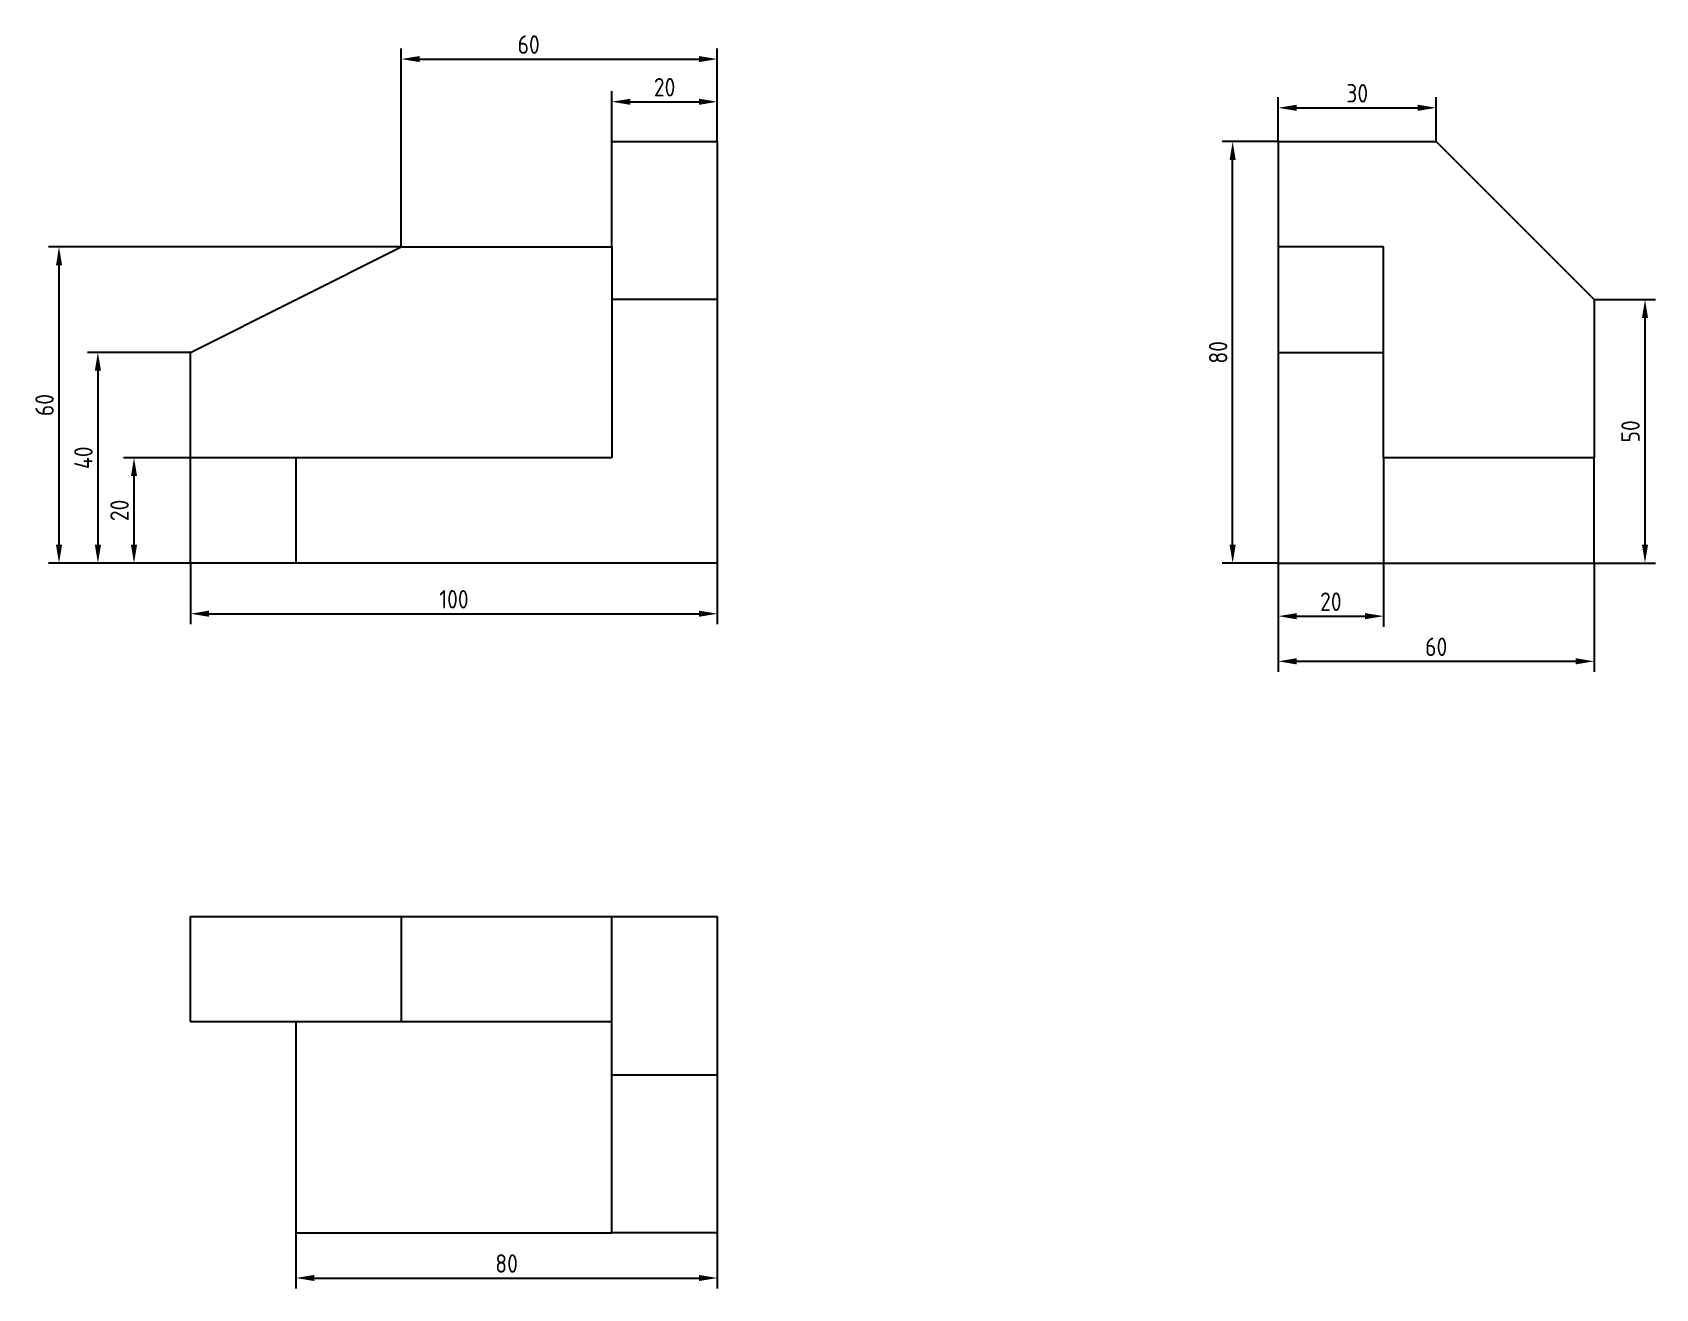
# Model space of a CAD drawing. Header units: millimetres. Extents: x 80 to 388, y 22 to 261.
import ezdxf

# ---------------------------------------------------------------- set-up
doc = ezdxf.new("R2010")
doc.units = ezdxf.units.MM
doc.header["$LTSCALE"] = 0.6
doc.layers.add('粗实线', color=7, linetype='Continuous')
doc.layers.add('细实线', color=5, linetype='Continuous')
doc.styles.add('工程字35', font='gbenor.shx', dxfattribs={"height": 3.5, "bigfont": 'gbcbig.shx'})
doc.dimstyles.new('尺寸35', dxfattribs={"dimtxt": 3.5, "dimasz": 3.5, "dimexe": 2, "dimexo": 0, "dimgap": 1, "dimtad": 1, "dimdec": 0, "dimdsep": 46, "dimtxsty": '工程字35', "dimcen": 3.5, "dimaunit": 1, "dimadec": 0, "dimazin": 0, "dimtfac": 1, "dimtdec": 0, "dimtmove": 0, "dimatfit": 3, "dimfxl": 1, "dimarcsym": 0})

# ---------------------------------------------------------------- blocks, each defined once
blk = doc.blocks.new('*D1')
at = {"layer": 'Defpoints', "color": 0}
for p in [(110, 160), (210, 160), (210, 150.39)]:
    blk.add_point(p, dxfattribs=at)
at = {"layer": '细实线', "color": 0, "lineweight": -2}
for p, q in [((110, 160), (110, 148.39)), ((210, 160), (210, 148.39)), ((113.5, 150.39), (206.5, 150.39))]:
    blk.add_line(p, q, dxfattribs=at)
at = {"layer": '细实线', "color": 0}
for points in [[(113.5, 150.98), (113.5, 149.81), (110, 150.39)], [(206.5, 150.98), (206.5, 149.81), (210, 150.39)]]:
    blk.add_solid(points, dxfattribs=at)
at = {"layer": '细实线', "color": 0, "insert": (160, 153.14), "char_height": 3.5, "attachment_point": 5, "style": '工程字35'}
blk.add_mtext('100', dxfattribs=at)
blk = doc.blocks.new('*D2')
at = {"layer": 'Defpoints', "color": 0}
for p in [(130, 32.91), (210, 32.91), (210, 24.32)]:
    blk.add_point(p, dxfattribs=at)
at = {"layer": '细实线', "color": 0, "lineweight": -2}
for p, q in [((130, 32.91), (130, 22.32)), ((210, 32.91), (210, 22.32)), ((133.5, 24.32), (206.5, 24.32))]:
    blk.add_line(p, q, dxfattribs=at)
at = {"layer": '细实线', "color": 0}
for points in [[(133.5, 24.91), (133.5, 23.74), (130, 24.32)], [(206.5, 24.91), (206.5, 23.74), (210, 24.32)]]:
    blk.add_solid(points, dxfattribs=at)
at = {"layer": '细实线', "color": 0, "insert": (170, 27.07), "char_height": 3.5, "attachment_point": 5, "style": '工程字35'}
blk.add_mtext('80', dxfattribs=at)
blk = doc.blocks.new('*D3')
at = {"layer": 'Defpoints', "color": 0}
for p in [(99.26, 180), (130, 180), (130, 160)]:
    blk.add_point(p, dxfattribs=at)
at = {"layer": '细实线', "color": 0, "lineweight": -2}
for p, q in [((130, 180), (97.26, 180)), ((99.26, 163.5), (99.26, 176.5)), ((130, 160), (97.26, 160))]:
    blk.add_line(p, q, dxfattribs=at)
at = {"layer": '细实线', "color": 0}
for points in [[(98.68, 176.5), (99.84, 176.5), (99.26, 180)], [(98.68, 163.5), (99.84, 163.5), (99.26, 160)]]:
    blk.add_solid(points, dxfattribs=at)
at = {"layer": '细实线', "color": 0, "insert": (96.51, 170), "char_height": 3.5, "attachment_point": 5, "rotation": 90, "style": '工程字35'}
blk.add_mtext('20', dxfattribs=at)
blk = doc.blocks.new('*D4')
at = {"layer": 'Defpoints', "color": 0}
for p in [(110, 200), (92.4, 160), (113.63, 160)]:
    blk.add_point(p, dxfattribs=at)
at = {"layer": '细实线', "color": 0, "lineweight": -2}
for p, q in [((110, 200), (90.4, 200)), ((92.4, 196.5), (92.4, 163.5)), ((113.63, 160), (90.4, 160))]:
    blk.add_line(p, q, dxfattribs=at)
at = {"layer": '细实线', "color": 0}
for points in [[(91.82, 196.5), (92.99, 196.5), (92.4, 200)], [(91.82, 163.5), (92.99, 163.5), (92.4, 160)]]:
    blk.add_solid(points, dxfattribs=at)
at = {"layer": '细实线', "color": 0, "insert": (89.65, 180), "char_height": 3.5, "attachment_point": 5, "rotation": 90, "style": '工程字35'}
blk.add_mtext('40', dxfattribs=at)
blk = doc.blocks.new('*D5')
at = {"layer": 'Defpoints', "color": 0}
for p in [(85.02, 220), (150, 220), (130, 160)]:
    blk.add_point(p, dxfattribs=at)
at = {"layer": '细实线', "color": 0, "lineweight": -2}
for p, q in [((150, 220), (83.02, 220)), ((85.02, 163.5), (85.02, 216.5)), ((130, 160), (83.02, 160))]:
    blk.add_line(p, q, dxfattribs=at)
at = {"layer": '细实线', "color": 0}
for points in [[(84.44, 216.5), (85.61, 216.5), (85.02, 220)], [(84.44, 163.5), (85.61, 163.5), (85.02, 160)]]:
    blk.add_solid(points, dxfattribs=at)
at = {"layer": '细实线', "color": 0, "insert": (82.27, 190), "char_height": 3.5, "attachment_point": 5, "rotation": 90, "style": '工程字35'}
blk.add_mtext('60', dxfattribs=at)
blk = doc.blocks.new('*D6')
at = {"layer": 'Defpoints', "color": 0}
for p in [(210, 247.56), (190, 240), (210, 240)]:
    blk.add_point(p, dxfattribs=at)
at = {"layer": '细实线', "color": 0, "lineweight": -2}
for p, q in [((190, 240), (190, 249.56)), ((193.5, 247.56), (206.5, 247.56)), ((210, 240), (210, 249.56))]:
    blk.add_line(p, q, dxfattribs=at)
at = {"layer": '细实线', "color": 0}
for points in [[(193.5, 248.14), (193.5, 246.97), (190, 247.56)], [(206.5, 248.14), (206.5, 246.97), (210, 247.56)]]:
    blk.add_solid(points, dxfattribs=at)
at = {"layer": '细实线', "color": 0, "insert": (200, 250.31), "char_height": 3.5, "attachment_point": 5, "style": '工程字35'}
blk.add_mtext('20', dxfattribs=at)
blk = doc.blocks.new('*D7')
at = {"layer": 'Defpoints', "color": 0}
for p in [(210, 255.66), (210, 240), (150, 220)]:
    blk.add_point(p, dxfattribs=at)
at = {"layer": '细实线', "color": 0, "lineweight": -2}
for p, q in [((150, 220), (150, 257.66)), ((210, 240), (210, 257.66)), ((153.5, 255.66), (206.5, 255.66))]:
    blk.add_line(p, q, dxfattribs=at)
at = {"layer": '细实线', "color": 0}
for points in [[(153.5, 256.24), (153.5, 255.08), (150, 255.66)], [(206.5, 256.24), (206.5, 255.08), (210, 255.66)]]:
    blk.add_solid(points, dxfattribs=at)
at = {"layer": '细实线', "color": 0, "insert": (174.19, 258.41), "char_height": 3.5, "attachment_point": 5, "style": '工程字35'}
blk.add_mtext('60', dxfattribs=at)
blk = doc.blocks.new('*D8')
at = {"layer": 'Defpoints', "color": 0}
for p in [(316.5, 160), (336.5, 160), (336.5, 149.93)]:
    blk.add_point(p, dxfattribs=at)
at = {"layer": '细实线', "color": 0, "lineweight": -2}
for p, q in [((316.5, 160), (316.5, 147.93)), ((336.5, 160), (336.5, 147.93)), ((320, 149.93), (333, 149.93))]:
    blk.add_line(p, q, dxfattribs=at)
at = {"layer": '细实线', "color": 0}
for points in [[(320, 150.51), (320, 149.34), (316.5, 149.93)], [(333, 150.51), (333, 149.34), (336.5, 149.93)]]:
    blk.add_solid(points, dxfattribs=at)
at = {"layer": '细实线', "color": 0, "insert": (326.5, 152.68), "char_height": 3.5, "attachment_point": 5, "style": '工程字35'}
blk.add_mtext('20', dxfattribs=at)
blk = doc.blocks.new('*D9')
at = {"layer": 'Defpoints', "color": 0}
for p in [(316.5, 160), (376.5, 160), (376.5, 141.36)]:
    blk.add_point(p, dxfattribs=at)
at = {"layer": '细实线', "color": 0, "lineweight": -2}
for p, q in [((316.5, 160), (316.5, 139.36)), ((376.5, 160), (376.5, 139.36)), ((320, 141.36), (373, 141.36))]:
    blk.add_line(p, q, dxfattribs=at)
at = {"layer": '细实线', "color": 0}
for points in [[(320, 141.95), (320, 140.78), (316.5, 141.36)], [(373, 141.95), (373, 140.78), (376.5, 141.36)]]:
    blk.add_solid(points, dxfattribs=at)
at = {"layer": '细实线', "color": 0, "insert": (346.5, 144.11), "char_height": 3.5, "attachment_point": 5, "style": '工程字35'}
blk.add_mtext('60', dxfattribs=at)
blk = doc.blocks.new('*D10')
at = {"layer": 'Defpoints', "color": 0}
for p in [(376.5, 210), (376.5, 160), (386.14, 160)]:
    blk.add_point(p, dxfattribs=at)
at = {"layer": '细实线', "color": 0, "lineweight": -2}
for p, q in [((376.5, 210), (388.14, 210)), ((386.14, 206.5), (386.14, 163.5)), ((376.5, 160), (388.14, 160))]:
    blk.add_line(p, q, dxfattribs=at)
at = {"layer": '细实线', "color": 0}
for points in [[(385.56, 206.5), (386.72, 206.5), (386.14, 210)], [(385.56, 163.5), (386.72, 163.5), (386.14, 160)]]:
    blk.add_solid(points, dxfattribs=at)
at = {"layer": '细实线', "color": 0, "insert": (383.39, 185), "char_height": 3.5, "attachment_point": 5, "rotation": 90, "style": '工程字35'}
blk.add_mtext('50', dxfattribs=at)
blk = doc.blocks.new('*D11')
at = {"layer": 'Defpoints', "color": 0}
for p in [(307.85, 240), (316.5, 240), (316.5, 160)]:
    blk.add_point(p, dxfattribs=at)
at = {"layer": '细实线', "color": 0, "lineweight": -2}
for p, q in [((316.5, 240), (305.85, 240)), ((307.85, 163.5), (307.85, 236.5)), ((316.5, 160), (305.85, 160))]:
    blk.add_line(p, q, dxfattribs=at)
at = {"layer": '细实线', "color": 0}
for points in [[(307.27, 236.5), (308.43, 236.5), (307.85, 240)], [(307.27, 163.5), (308.43, 163.5), (307.85, 160)]]:
    blk.add_solid(points, dxfattribs=at)
at = {"layer": '细实线', "color": 0, "insert": (305.1, 200), "char_height": 3.5, "attachment_point": 5, "rotation": 90, "style": '工程字35'}
blk.add_mtext('80', dxfattribs=at)
blk = doc.blocks.new('*D12')
at = {"layer": 'Defpoints', "color": 0}
for p in [(346.5, 246.41), (316.5, 240), (346.5, 240)]:
    blk.add_point(p, dxfattribs=at)
at = {"layer": '细实线', "color": 0, "lineweight": -2}
for p, q in [((316.5, 240), (316.5, 248.41)), ((346.5, 240), (346.5, 248.41)), ((320, 246.41), (343, 246.41))]:
    blk.add_line(p, q, dxfattribs=at)
at = {"layer": '细实线', "color": 0}
for points in [[(320, 247), (320, 245.83), (316.5, 246.41)], [(343, 247), (343, 245.83), (346.5, 246.41)]]:
    blk.add_solid(points, dxfattribs=at)
at = {"layer": '细实线', "color": 0, "insert": (331.5, 249.16), "char_height": 3.5, "attachment_point": 5, "style": '工程字35'}
blk.add_mtext('30', dxfattribs=at)

msp = doc.modelspace()

# ---------------------------------------------------------------- linework, layer by layer
at = {"layer": '粗实线'}
for p, q in [((190, 220), (190, 240)), ((190, 240), (210, 240)), ((210, 240), (210, 160)), ((316.5, 240), (316.5, 160)), ((316.5, 240), (346.5, 240)), ((346.5, 240), (376.5, 210)), ((110, 200), (150, 220)), ((150, 220), (190, 220)), ((190, 220), (190, 180)), ((336.5, 220), (316.5, 220)), ((336.5, 180), (336.5, 220)), ((210, 210), (190, 210)), ((376.5, 210), (376.5, 180)), ((110, 165), (110, 200)), ((316.5, 200), (336.5, 200)), ((190, 180), (130, 180)), ((130, 180), (130, 160)), ((376.5, 180), (336.5, 180)), ((336.5, 180), (336.5, 160)), ((376.5, 160), (376.5, 180)), ((110, 160), (110, 170)), ((210, 160), (110, 160)), ((316.5, 160), (376.5, 160)), ((110, 92.91), (210, 92.91)), ((110, 72.91), (110, 92.91)), ((150, 92.91), (150, 72.91)), ((190, 32.91), (190, 92.91)), ((210, 92.91), (210, 32.91)), ((190, 72.91), (110, 72.91)), ((130, 72.91), (130, 32.91)), ((190, 62.91), (210, 62.91)), ((130, 32.91), (190, 32.91)), ((210, 32.91), (190, 32.91))]:
    msp.add_line(p, q, dxfattribs=at)

# ---------------------------------------------------------------- dimensions: what is measured, and where the dimension line sits
at = {"layer": '细实线'}
for base, p1, p2, picture, middle in [((210, 255.66), (150, 220), (210, 240), '*D7', (174.19, 255.66)), ((210, 150.39), (110, 160), (210, 160), '*D1', (160, 150.39))]:
    dim = msp.add_linear_dim(base=base, p1=p1, p2=p2, dimstyle='尺寸35', dxfattribs=at)
    dim.commit()
    dim.dimension.update_dxf_attribs({"geometry": picture, "text_midpoint": middle, "dimtype": 160})
for base, p1, p2, picture, middle in [((210, 247.56), (190, 240), (210, 240), '*D6', (200, 250.31)), ((346.5, 246.41), (316.5, 240), (346.5, 240), '*D12', (331.5, 249.16)), ((336.5, 149.93), (316.5, 160), (336.5, 160), '*D8', (326.5, 152.68)), ((376.5, 141.36), (316.5, 160), (376.5, 160), '*D9', (346.5, 144.11)), ((210, 24.32), (130, 32.91), (210, 32.91), '*D2', (170, 27.07))]:
    dim = msp.add_linear_dim(base=base, p1=p1, p2=p2, dimstyle='尺寸35', dxfattribs=at)
    dim.commit()
    dim.dimension.update_dxf_attribs({"geometry": picture, "text_midpoint": middle})
for base, p1, p2, picture, middle in [((307.85, 240), (316.5, 160), (316.5, 240), '*D11', (305.1, 200)), ((386.14, 160), (376.5, 210), (376.5, 160), '*D10', (383.39, 185)), ((92.4, 160), (110, 200), (113.63, 160), '*D4', (89.65, 180)), ((99.26, 180), (130, 160), (130, 180), '*D3', (96.51, 170))]:
    dim = msp.add_linear_dim(base=base, p1=p1, p2=p2, angle=90, dimstyle='尺寸35', dxfattribs=at)
    dim.commit()
    dim.dimension.update_dxf_attribs({"geometry": picture, "text_midpoint": middle})
dim = msp.add_linear_dim(base=(85.02, 220), p1=(130, 160), p2=(150, 220), angle=90, dimstyle='尺寸35', dxfattribs=at)
dim.commit()
dim.dimension.update_dxf_attribs({"geometry": '*D5', "text_midpoint": (85.02, 190), "dimtype": 160})

doc.saveas('drawing.dxf')
